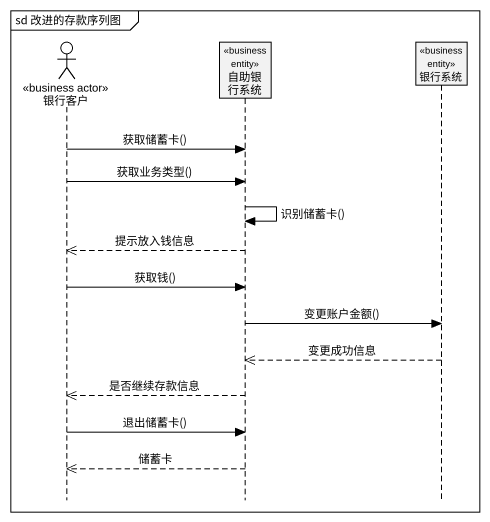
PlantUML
@startuml
mainframe sd 改进的存款序列图
hide footbox
actor 银行客户 <<business actor>>
participant 自助银行系统 <<business entity>>
participant 银行系统 <<business entity>>

银行客户 -> 自助银行系统 : 获取储蓄卡()
银行客户 -> 自助银行系统 : 获取业务类型()
自助银行系统 -> 自助银行系统 : 识别储蓄卡()
自助银行系统 -->> 银行客户 : 提示放入钱信息
银行客户 -> 自助银行系统 : 获取钱()
自助银行系统 -> 银行系统 : 变更账户金额()
银行系统 -->> 自助银行系统 : 变更成功信息
自助银行系统 -->> 银行客户 : 是否继续存款信息
银行客户 -> 自助银行系统 : 退出储蓄卡()
自助银行系统 -->> 银行客户 : 储蓄卡
@enduml
